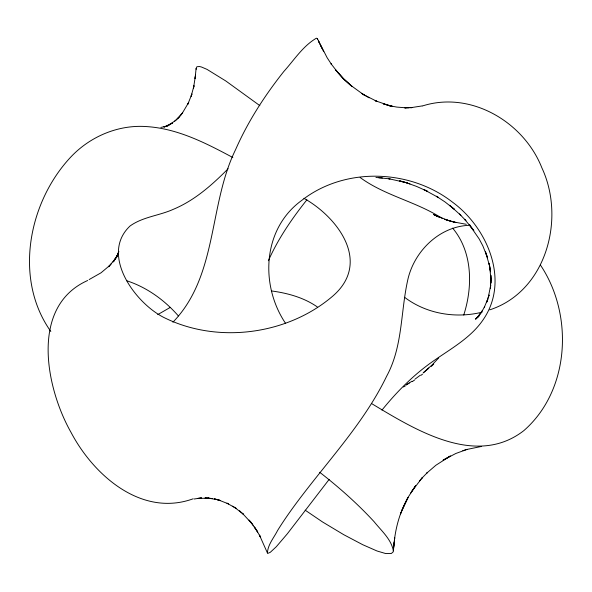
<?xml version="1.0" encoding="UTF-8"?>
<svg xmlns="http://www.w3.org/2000/svg" width="592" height="592" viewBox="0 0 592 592"><rect width="100%" height="100%" fill="white"/><g stroke="black" fill="none" stroke-linecap="round" stroke-linejoin="round"><path stroke-width="0.89" d="M490.923 278.98L490.886 283.139L490.879 275.324L490.923 278.98L489.532 265.371L490.546 271.802L489.022 263.248L489.554 265.697L485.351 251.489L487.593 257.772L482.813 245.806L479.135 238.887L469.323 224.716L473.829 230.525L464.609 219.277L465.941 220.72L459.496 214.008L460.887 215.377L451.341 206.763L449.513 205.276L454.419 209.316L444.91 201.857L436.341 196.241L438.635 197.639L424.005 189.647L427.69 191.431L416.642 186.45L405.564 182.447L409.967 183.942M490.923 279.705L490.361 288.415L490.724 285.1L488.178 297.857L489.096 295.008L486.839 302.016L487.852 298.864L484.263 307.403L484.685 306.597L481.629 311.917M305.169 510.171L322.559 521.974L343.782 534.709L362.748 544.714L377.052 550.997L385.547 553.52L391.208 553.55L392.999 552.114L393.362 550.863L394.709 537.736L393.599 547.607L394.146 542.339M259.844 105.635L225.789 80.963L207.03 69.39L201.569 67.044L199.519 66.519L196.884 66.748L196.078 68.583L195.101 78.632L195.523 74.622M195.33 76.405L193.466 88.289L193.998 85.707L191.12 96.289L191.941 93.98L187.819 104.236L188.707 102.394L182.107 113.516M394.524 539.223C396.374 524.638 400.769 510.304 407.992 497.465L400.495 513.878L400.873 512.909M118.518 252.022L116.802 257.024L117.978 253.739M463.736 315.04C472.912 286.624 472.668 251.955 452.621 228.105M402.042 509.904L408.473 496.703L415.643 485.684L410.508 493.314M268.354 260.746C278.159 238.694 291.923 218.648 306.9 199.815M118.925 251.615L115.973 257.897L118.082 254.064L113.59 261.435L117.601 255.093M411.699 491.449L422.237 477.751L419.521 480.889M482.502 310.467L477.189 317.534L478.514 316.172L475.783 318.97L478.514 316.172M114.027 260.495L117.038 256.188L113.065 261.975L114.796 259.459L108.551 266.763L111.548 263.544M329.159 479.387L287.335 533.792L276.316 546.705L270.329 552.277L268.035 553.305L267.436 553.002L259.466 535.101L260.658 537.388L256.491 530.121L254.382 526.939L257.735 532.104L250.586 521.841L253.117 525.237M180.738 115.225L180.101 116.054L182.625 112.776L175.891 120.206L168.801 125.164L172.664 122.862L164.458 126.873M478.676 315.876L481.141 312.694L479.994 314.16M381.958 410.115C397.38 391.031 414.933 373.493 435.305 359.684C452.643 347.667 471.905 336.87 483.782 318.814C509.823 279.787 487.12 227.38 452.31 202.02C409.738 168.964 344.736 166.818 301.809 200.348C262.515 228.704 259.821 285.218 285.618 323.454M438.687 357.916L432.352 364.679L423.191 372.901L428.793 368.076L426.24 370.333M172.901 322.226C218.071 275.458 208.428 205.01 235.579 149.635C247.944 121.478 264.779 95.475 283.864 71.432C294.143 60.036 302.971 45.961 316.439 38.162L317.475 38.85L327.124 57.698L331.601 64.55L331.083 63.803L338.136 72.934L343.922 79.21L351.885 86.336L342.79 78.048L335.531 69.797L343.922 79.21L350.249 84.989L363.162 94.365L361.527 93.321L369.119 97.813M421.711 478.358L427.52 472.409L426.891 472.993L435.904 465.245L450.401 455.973L443.09 460.162L455.81 453.494L467.095 449.372L462.9 450.69L463.292 450.571M228.127 168.75C212.143 184.896 194.642 200.422 173.434 209.272C159.307 215.688 142.894 216.776 130.062 225.989C99.241 254.96 136.079 304.599 165.523 318.281C218.959 344.056 288.267 334.51 333.096 295.815C371.436 262.315 338.069 217.516 303.911 198.298M109.794 265.423L101.04 272.794L89.14 279.557M431.235 366.441L433.714 364.058M177.437 118.77L179.287 117.053L174.388 121.464M478.484 316.35L475.62 318.984L479.387 315.795M421.104 375.247L422.525 374.144M420.372 375.173L415.059 379.117M412.35 381.566L414.578 380.034M157.753 314.604L170.363 307.352M406.482 384.756L411.973 381.226M406.031 385.037L409.25 383.009M403.381 386.968L405.372 385.895M164.361 126.917L167.98 125.807L160.898 127.421M87.683 280.482C29.482 306.419 45.939 388.308 71.136 432.589C93.706 475.361 141.569 517.475 193.103 498.812M489.695 309.868C546.386 291.412 565.715 218.581 541.865 167.832C523.876 122.048 470.795 90.443 422.348 105.998M466.711 449.491L481.636 446.405M163.747 126.925L165.745 126.399M482.058 312.176C455.751 318.755 426.336 313.856 404.588 297.302M421.955 105.953L410.737 107.692L411.958 107.611L404.721 107.84L408.983 107.781M194.087 499.012L201.598 497.894L197.417 498.449L208.465 498.168L204.98 498.005L212.572 498.597L208.147 498.109L218.241 499.818L214.326 498.878L220.498 500.558L217.16 499.441L228.394 503.844M470.381 225.271C440.47 225.826 415.258 249.92 408.177 278.136C400.458 310.726 403.152 345.92 386.635 376.238C367.299 416.331 337.662 450.031 310.393 484.796C298.819 499.559 287.468 514.544 277.581 530.506C273.97 537.699 267.725 544.736 267.436 553.002M406.001 107.818L396.862 107.093L389.255 105.679L392.355 106.331L383.276 103.844L389.595 105.716L375.15 100.662L377.208 101.513L363.673 94.713L365.308 95.66M375.935 177.445L390.098 178.902L388.352 178.636L405.535 182.477L399.615 180.841L407.511 183.098M380.123 177.733L378.562 177.593L382.425 177.955M466.326 224.301L452.754 221.778L456.062 222.599L444.57 219.292L451.703 221.526L448.063 220.416M271.684 290.968C287.69 293.136 303.866 297.576 317.268 306.893M447.959 220.379L433.462 214.459L436.385 215.865M126.799 280.778C146.853 287.312 164.532 300.107 178.355 315.899M228.482 503.873L226.988 503.193L236.038 508.299L232.552 506.175M437.17 216.258L434.639 214.933L439.686 217.627M232.848 157.524C205.957 143.138 177.763 128.575 146.757 126.599C118.452 124.461 90.162 136.456 70.825 156.998C28.401 202.138 13.453 278.958 50.831 331.483M360.136 177.511C385.207 195.893 416.716 201.694 442.431 218.596M371.473 403.5C414.777 429.489 475.798 467.872 523.809 430.65C570.074 390.298 573.752 314.611 540.429 265.053M234.92 507.618L243.423 514.263L239.538 510.889L240.404 511.643M319.702 472.275C339.053 487.349 357.494 503.674 374.122 521.722C381.248 530.669 391.26 539.134 393.362 550.863M242.661 513.604L251.889 523.58L249.062 520.087L250.305 521.619M323.713 51.696L318.452 40.989L319.443 43.105M320.168 44.615L321.996 48.337M196.078 68.583L196.211 69.331M317.475 38.85L317.519 39.361"/></g></svg>
